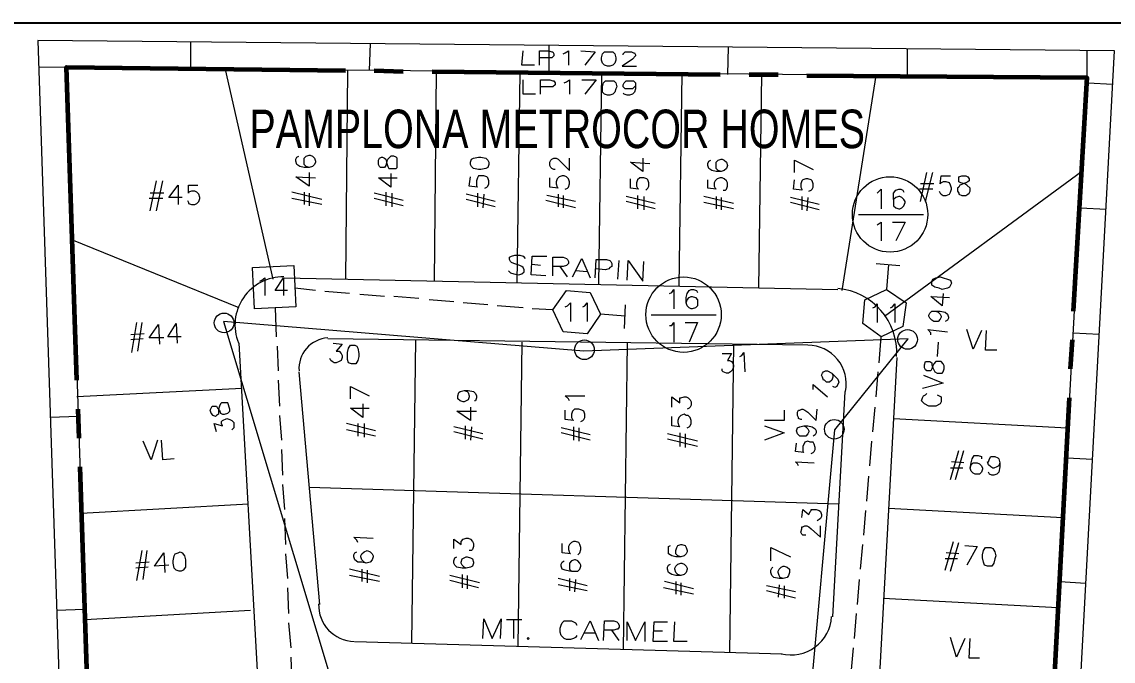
# Model space of a CAD drawing. Header units: millimetres. Extents: x 3.6 to 37.8, y 0.6 to 28.7.
# Drawn here: x 21.888 to 26.296, y 26.085 to 28.666 of the extents above; entities that cross this region are included whole.
import ezdxf

# ---------------------------------------------------------------- set-up
doc = ezdxf.new("R2010")
doc.units = ezdxf.units.MM
for name, color, linetype in [('PDF_0', 7, 'Continuous'), ('PDF_S102$BOUNDARY-NODE', 3, 'Continuous'), ('PDF_S102$NAME-ROAD', 7, 'Continuous'), ('PDF_S102$Passives-TapOffs', 7, 'Continuous'), ('PDF_S102$POLE', 7, 'Continuous'), ('PDF_S102$STRAND', 7, 'Continuous'), ('PDF_S102$Symbols-SelfTerminating', 7, 'Continuous'), ('PDF_Text', 4, 'Continuous')]:
    doc.layers.add(name, color=color, linetype=linetype)
for name, color, linetype, true_color in [('PDF_S102$Cable-565', 23, 'Continuous', 0xdd8a6d), ('PDF_S102$LOTS', 254, 'Continuous', 0xdcdcdc), ('PDF_S102$NAME-boundarynode', 104, 'Continuous', 0x009425), ('PDF_S102$ROAD', 8, 'Continuous', 0x7f7f7f), ('PDF_S102$SDU', 157, 'Continuous', 0x396472), ('PDF_S102$Symbols-EndOfLine', 15, 'Continuous', 0x944a4a)]:
    doc.layers.add(name, color=color, linetype=linetype, true_color=true_color)
doc.styles.add('PDF Swis721 LtCn BT', font='swisscl.ttf')

msp = doc.modelspace()

# ---------------------------------------------------------------- linework, layer by layer
at = {"layer": 'PDF_0', "lineweight": 0, "const_width": 0.00834}
msp.add_lwpolyline([(37.81912, 0.56017), (37.81912, 28.6618), (3.62095, 28.6618), (3.62095, 0.56017)], close=True, dxfattribs=at)
at = {"layer": 'PDF_0', "lineweight": 9}
msp.add_lwpolyline([(28.37407, 23.21161), (26.01802, 23.29084), (26.30158, 28.54921), (21.95227, 28.59091), (22.05235, 25.58434), (22.89052, 23.52436), (13.59559, 22.93222), (13.61644, 22.59862), (13.79158, 21.34762), (13.24531, 21.33094), (13.39543, 19.22509), (13.89166, 19.22926), (13.92919, 18.76222), (13.53721, 18.31186), (13.63729, 17.52373), (14.4838, 17.52373), (14.67562, 15.36367), (14.75068, 14.22526)], dxfattribs=at)
at = {"layer": 'PDF_S102$BOUNDARY-NODE', "lineweight": 60}
for points in [[(22.11073, 27.21898), (22.06903, 28.48249), (23.19493, 28.46998)], [(23.31169, 28.46998), (23.42845, 28.46581)], [(23.54521, 28.46581), (24.70864, 28.4533)], [(24.8254, 28.4533), (24.94216, 28.4533)], [(25.05892, 28.44913), (26.18899, 28.44079), (26.13478, 27.49837)], [(26.13061, 27.38161), (26.12227, 27.26485)], [(26.1181, 27.14809), (26.05555, 25.98466)], [(22.11907, 26.98546), (22.1149, 27.10222)], [(22.54441, 24.67528), (22.16494, 25.60519), (22.12324, 26.8687)]]:
    msp.add_lwpolyline(points, dxfattribs=at)
at = {"layer": 'PDF_S102$Cable-565', "lineweight": 13}
for points in [[(23.074, 27.58177), (22.9906, 27.59011)], [(23.21161, 27.56926), (23.11153, 27.5776)], [(23.35339, 27.55675), (23.25331, 27.56509)], [(23.491, 27.54841), (23.39092, 27.55675)], [(22.91137, 27.51088), (22.91554, 27.39412)], [(23.63278, 27.5359), (23.5327, 27.54424)], [(23.77039, 27.52339), (23.67031, 27.53173)], [(23.91217, 27.51088), (23.80792, 27.51922)], [(24.0331, 27.50254), (23.9497, 27.50671)], [(25.35082, 27.28987), (25.35916, 27.39412)], [(22.91971, 27.35659), (22.92388, 27.25651)], [(25.33831, 27.15226), (25.34665, 27.25234)], [(22.92388, 27.21898), (22.92805, 27.11473)], [(25.3258, 27.01048), (25.33414, 27.11056)], [(22.92805, 27.0772), (22.93639, 26.97712)], [(22.93639, 26.93959), (22.94056, 26.83534)], [(25.31329, 26.87287), (25.32163, 26.97295)], [(25.30078, 26.73109), (25.30912, 26.83117)], [(22.94056, 26.79781), (22.9489, 26.69773)], [(25.28827, 26.59348), (25.29661, 26.69356)], [(22.9489, 26.6602), (22.95307, 26.55595)], [(25.27576, 26.45587), (25.2841, 26.55595)], [(22.95307, 26.51842), (22.96141, 26.41834)], [(25.26325, 26.31409), (25.27159, 26.41417)], [(22.96141, 26.38081), (22.96558, 26.27656)], [(25.25074, 26.17648), (25.25908, 26.27656)], [(22.96558, 26.23903), (22.97392, 26.13895)], [(22.97392, 26.10142), (22.97809, 25.98466)], [(25.23823, 26.0347), (25.24657, 26.13895)]]:
    msp.add_lwpolyline(points, dxfattribs=at)
at = {"layer": 'PDF_S102$LOTS', "lineweight": 0}
for points in [[(22.56943, 28.58498), (22.56943, 28.47415)], [(23.2947, 28.57803), (23.29084, 28.46998)], [(24.01642, 28.57111), (24.01642, 28.46164)], [(24.74129, 28.56416), (24.73783, 28.4533)], [(26.18899, 28.55029), (26.18899, 28.44079), (21.95574, 28.48257)], [(25.46341, 28.55724), (25.46341, 28.44913)], [(22.06903, 28.48249), (22.16494, 25.60519), (23.02396, 23.491), (23.62444, 22.1983)], [(22.90303, 27.62764), (22.71121, 28.47415)], [(23.20327, 28.46998), (23.19493, 27.62764)], [(23.56189, 28.46581), (23.55355, 27.6193)], [(23.89966, 28.46164), (23.88715, 27.61096)], [(24.22909, 28.45747), (24.21658, 27.60679)], [(24.55435, 28.45747), (24.54184, 27.59845)], [(24.87544, 28.4533), (24.86293, 27.59011)], [(25.2007, 27.58177), (25.33831, 28.44913)], [(26.18899, 28.44079), (25.87207, 22.59445)], [(26.19316, 28.41994), (26.2943, 28.41416)], [(25.37167, 27.47752), (26.16814, 28.06132)], [(26.16397, 27.91537), (26.26711, 27.91007)], [(22.76542, 27.51088), (22.08988, 27.7861)], [(23.47849, 27.38161), (23.46181, 26.1598)], [(23.908, 27.37327), (23.89132, 26.14312)], [(26.13478, 27.4108), (26.2399, 27.40542)], [(24.33334, 27.3691), (24.31666, 26.13061)], [(24.76285, 27.36493), (24.74617, 26.1181)], [(22.77793, 27.18562), (22.11073, 27.15226)], [(22.1149, 27.07303), (22.00286, 27.06908)], [(25.4092, 27.06469), (26.10976, 27.02716)], [(26.10976, 26.90623), (26.2127, 26.90094)], [(25.18819, 26.71858), (23.04898, 26.7853)], [(22.80295, 26.71858), (22.12741, 26.68105)], [(25.38835, 26.7019), (26.09308, 26.66437)], [(26.08057, 26.40583), (26.18567, 26.39982)], [(25.3675, 26.33911), (26.07223, 26.30158)], [(22.13992, 26.29324), (22.02883, 26.28981)], [(22.81129, 26.28907), (22.14409, 26.25154)]]:
    msp.add_lwpolyline(points, dxfattribs=at)
at = {"layer": 'PDF_S102$NAME-boundarynode', "lineweight": 18}
for points in [[(23.95804, 28.49083), (23.908, 28.49083), (23.91217, 28.54921)], [(23.97889, 28.49083), (23.97889, 28.54921), (24.01642, 28.54921), (24.02893, 28.54504), (24.0331, 28.54504), (24.03727, 28.5367), (24.03727, 28.52836), (24.02893, 28.52002), (23.97889, 28.52002)], [(24.0748, 28.5367), (24.08314, 28.54087), (24.09565, 28.54921), (24.09565, 28.49083)], [(24.14569, 28.54921), (24.20407, 28.54504), (24.16237, 28.49083)], [(24.31666, 28.53253), (24.31666, 28.5367), (24.325, 28.54504), (24.35002, 28.54504), (24.35836, 28.54087), (24.36253, 28.54087), (24.3667, 28.53253), (24.3667, 28.52836), (24.35419, 28.51585), (24.31249, 28.48666), (24.37087, 28.48666)], [(23.96221, 28.37407), (23.91217, 28.37407), (23.91217, 28.43245)], [(23.98306, 28.37407), (23.98306, 28.43245), (24.02059, 28.43245), (24.0331, 28.42828), (24.03727, 28.42828), (24.04144, 28.41994), (24.04144, 28.4116), (24.0331, 28.40326), (23.98306, 28.40326)], [(24.07897, 28.41994), (24.08731, 28.42411), (24.09982, 28.43245), (24.09982, 28.37407)], [(24.14986, 28.43245), (24.20824, 28.43245), (24.16237, 28.37407)], [(24.3667, 28.40743), (24.35419, 28.39492), (24.325, 28.39492), (24.31666, 28.40326), (24.31666, 28.4116), (24.32083, 28.41994), (24.32917, 28.42828), (24.35836, 28.42828), (24.3667, 28.41994), (24.3667, 28.40743), (24.3667, 28.39492), (24.36253, 28.38241), (24.35419, 28.37407), (24.34168, 28.3699), (24.33334, 28.3699), (24.32083, 28.37407), (24.31666, 28.37824)]]:
    msp.add_lwpolyline(points, dxfattribs=at)
for points in [[(24.2416, 28.54504), (24.27496, 28.54504), (24.2833, 28.5367), (24.28747, 28.52002), (24.28747, 28.51168), (24.2833, 28.49917), (24.27496, 28.49083), (24.26245, 28.48666), (24.25411, 28.48666), (24.2416, 28.49083), (24.23326, 28.49917), (24.22909, 28.51168), (24.22909, 28.52002), (24.23326, 28.5367)], [(24.24577, 28.42828), (24.27913, 28.42828), (24.28747, 28.41994), (24.29164, 28.40326), (24.28747, 28.39492), (24.2833, 28.38241), (24.27496, 28.37407), (24.26245, 28.3699), (24.25411, 28.3699), (24.2416, 28.37407), (24.23326, 28.38241), (24.23326, 28.40326), (24.23743, 28.41994)]]:
    msp.add_lwpolyline(points, close=True, dxfattribs=at)
at = {"layer": 'PDF_S102$NAME-ROAD', "lineweight": 9}
for points in [[(23.85379, 27.661), (23.86213, 27.65266), (23.87464, 27.64849), (23.89549, 27.64432), (23.908, 27.64849), (23.91634, 27.65683), (23.91634, 27.66517), (23.91217, 27.67351), (23.908, 27.67768), (23.89966, 27.68185), (23.87464, 27.69019), (23.8663, 27.69436), (23.86213, 27.69853), (23.85796, 27.70687), (23.85796, 27.71521), (23.8663, 27.71938), (23.87881, 27.72355), (23.89966, 27.72355), (23.91217, 27.71938), (23.92051, 27.71104)], [(24.00391, 27.64015), (23.94553, 27.64432), (23.9497, 27.71938), (24.00808, 27.71938)], [(23.98306, 27.68185), (23.9497, 27.68602)], [(24.0331, 27.64015), (24.0331, 27.71521), (24.0748, 27.71521), (24.08731, 27.71104), (24.09148, 27.70687), (24.09565, 27.69853), (24.09565, 27.69019), (24.08731, 27.68185), (24.0748, 27.67768), (24.0331, 27.67768)], [(24.11233, 27.63598), (24.14986, 27.71104), (24.18322, 27.63181)], [(24.20407, 27.63181), (24.20824, 27.70687), (24.24994, 27.70687), (24.26245, 27.7027), (24.26662, 27.69853), (24.27079, 27.69019), (24.27079, 27.67768), (24.26245, 27.67351), (24.25828, 27.66934), (24.24577, 27.66517), (24.20407, 27.66934)], [(24.29581, 27.62764), (24.29998, 27.7027)], [(24.33334, 27.62347), (24.33751, 27.7027), (24.39589, 27.6193), (24.40006, 27.69853)], [(24.09148, 27.63598), (24.06229, 27.67768)], [(24.17071, 27.65683), (24.12484, 27.661)], [(23.74954, 26.17648), (23.75371, 26.25571), (23.78707, 26.17648), (23.8246, 26.25571), (23.82043, 26.17648)], [(23.908, 26.25154), (23.84545, 26.25154)], [(23.87464, 26.17648), (23.87464, 26.25154)], [(24.12901, 26.18899), (24.12484, 26.18065), (24.1165, 26.17648), (24.10399, 26.17231), (24.08731, 26.17231), (24.07897, 26.17648), (24.06646, 26.18899), (24.06229, 26.2015), (24.06229, 26.21818), (24.06646, 26.23069), (24.07063, 26.23903), (24.07897, 26.24737), (24.10816, 26.24737), (24.12484, 26.23903), (24.12901, 26.23069)], [(24.14569, 26.17231), (24.18322, 26.24737), (24.21658, 26.16814)], [(24.23743, 26.16814), (24.2416, 26.24737), (24.27913, 26.24737), (24.29164, 26.2432), (24.29581, 26.23903), (24.29998, 26.23069), (24.29998, 26.22235), (24.29581, 26.21401), (24.29164, 26.21401), (24.27913, 26.20984), (24.23743, 26.20984)], [(24.33334, 26.16814), (24.33334, 26.2432), (24.3667, 26.16814), (24.40423, 26.2432), (24.40423, 26.16397)], [(24.49597, 26.16397), (24.43759, 26.16397), (24.44176, 26.2432), (24.49597, 26.2432)], [(24.5752, 26.16397), (24.52099, 26.16397), (24.52516, 26.2432)], [(24.20407, 26.19733), (24.1582, 26.19733)], [(24.29998, 26.16814), (24.27079, 26.20984)], [(24.47512, 26.20567), (24.43759, 26.20567)]]:
    msp.add_lwpolyline(points, dxfattribs=at)
msp.add_lwpolyline([(23.93302, 26.18065), (23.93719, 26.17648), (23.93302, 26.17231), (23.92885, 26.17648)], close=True, dxfattribs=at)
at = {"layer": 'PDF_S102$Passives-TapOffs', "lineweight": 9}
for points in [[(22.98643, 27.68185), (22.99477, 27.51505), (22.82797, 27.50671), (22.81963, 27.67351)], [(24.18322, 27.57343), (24.22492, 27.48586), (24.17071, 27.40663), (24.0748, 27.41497), (24.0331, 27.50254), (24.08731, 27.58177)], [(25.29244, 27.54424), (25.38001, 27.58594), (25.45924, 27.53173), (25.44673, 27.43582), (25.35916, 27.39412), (25.2841, 27.44833)]]:
    msp.add_lwpolyline(points, close=True, dxfattribs=at)
for points in [[(22.84882, 27.6193), (22.85716, 27.62347), (22.86967, 27.63181), (22.86967, 27.56092)], [(22.96141, 27.58177), (22.91137, 27.58177), (22.94473, 27.63181), (22.94473, 27.56092)], [(24.08314, 27.51505), (24.09148, 27.51922), (24.10399, 27.53173), (24.10399, 27.45667)], [(24.15403, 27.51505), (24.16237, 27.51922), (24.17071, 27.53173), (24.17071, 27.45667)], [(25.3258, 27.51088), (25.33414, 27.51505), (25.34248, 27.52756), (25.34248, 27.4525)], [(25.39669, 27.51088), (25.40503, 27.51505), (25.41337, 27.52756), (25.41337, 27.4525)]]:
    msp.add_lwpolyline(points, dxfattribs=at)
at = {"layer": 'PDF_S102$POLE', "lineweight": 0}
for points in [[(25.56349, 27.60262), (25.56349, 27.6193), (25.56766, 27.62764), (25.58017, 27.63181), (25.59685, 27.63598), (25.60936, 27.63181), (25.62604, 27.62764), (25.63855, 27.62347), (25.64272, 27.61096), (25.63438, 27.59428), (25.62604, 27.59011), (25.60519, 27.58594), (25.59268, 27.59011), (25.576, 27.59428)], [(25.58851, 27.4942), (25.59685, 27.48586), (25.60102, 27.47752), (25.60102, 27.47335), (25.59685, 27.46501), (25.58851, 27.45667), (25.57183, 27.45667), (25.56349, 27.46084), (25.55515, 27.46918), (25.55098, 27.47752), (25.55098, 27.48169), (25.55515, 27.49003), (25.56349, 27.49837), (25.58017, 27.49837)], [(25.5343, 27.26902), (25.5343, 27.28153), (25.53847, 27.29404), (25.55515, 27.29404), (25.56349, 27.28987), (25.56349, 27.28153), (25.56766, 27.26902), (25.576, 27.25234), (25.58434, 27.24817), (25.60519, 27.24817), (25.60936, 27.25234), (25.61353, 27.26485), (25.61353, 27.27736), (25.60936, 27.2857), (25.60102, 27.29404), (25.58017, 27.29404), (25.57183, 27.2857), (25.56766, 27.27736), (25.56349, 27.26485), (25.55932, 27.25651), (25.54264, 27.25651), (25.53847, 27.26068)], [(25.05475, 27.03133), (25.06309, 27.02299), (25.06726, 27.01465), (25.06726, 27.01048), (25.06309, 27.00214), (25.05475, 26.9938), (25.02973, 26.9938), (25.02139, 27.00214), (25.01722, 27.01465), (25.02139, 27.02716), (25.02973, 27.03133), (25.04641, 27.0355)]]:
    msp.add_lwpolyline(points, close=True, dxfattribs=at)
for points in [[(25.60936, 27.56926), (25.60519, 27.51922), (25.55932, 27.55675), (25.63438, 27.55258)], [(25.58017, 27.49837), (25.59685, 27.49837), (25.6177, 27.4942), (25.62604, 27.48586), (25.63021, 27.47335), (25.63021, 27.46918), (25.62604, 27.46084), (25.6177, 27.45667)], [(25.55932, 27.40246), (25.55932, 27.4108), (25.54681, 27.42331), (25.62604, 27.41497)], [(25.58851, 27.37327), (25.58434, 27.31489)], [(25.53013, 27.23983), (25.60936, 27.20647), (25.52596, 27.18562)], [(25.58434, 27.1606), (25.60102, 27.15226), (25.60102, 27.13141), (25.59685, 27.12307), (25.58017, 27.11473), (25.55098, 27.11473), (25.5343, 27.12307), (25.52179, 27.13558), (25.52596, 27.14809), (25.53013, 27.15643), (25.53847, 27.1606), (25.54264, 27.16477)], [(25.03807, 27.06052), (25.0339, 27.06052), (25.02556, 27.06469), (25.02556, 27.06886), (25.02139, 27.0772), (25.02139, 27.08971), (25.02556, 27.09805), (25.02973, 27.09805), (25.03807, 27.10222), (25.04224, 27.10222), (25.05058, 27.09805), (25.06309, 27.08971), (25.09645, 27.05635), (25.10062, 27.10222)], [(25.04641, 27.0355), (25.06309, 27.0355), (25.07977, 27.03133), (25.09228, 27.02299), (25.09645, 27.01465), (25.09645, 27.00631), (25.09228, 26.99797), (25.08394, 26.9938)], [(25.0756, 26.92291), (25.08394, 26.92708), (25.08811, 26.93125), (25.09228, 26.93959), (25.09228, 26.94793), (25.08811, 26.96044), (25.08394, 26.96878), (25.07143, 26.96878), (25.06309, 26.97295), (25.05058, 26.96878), (25.04224, 26.9521), (25.04224, 26.93125), (25.04641, 26.92708), (25.01305, 26.93125), (25.01722, 26.96461)], [(25.02556, 26.87287), (25.02139, 26.88121), (25.01305, 26.88955), (25.08811, 26.88538)]]:
    msp.add_lwpolyline(points, dxfattribs=at)
for centre, radius in [((22.70495, 27.45041), 0.03962), ((25.46549, 27.3837), 0.03961), ((24.16028, 27.34199), 0.03962), ((25.16942, 27.02091), 0.03961)]:
    msp.add_circle(centre, radius, dxfattribs=at)
at = {"layer": 'PDF_S102$ROAD', "lineweight": 0}
for points in [[(22.9489, 27.63181), (25.18402, 27.58594)], [(24.12484, 22.65283), (23.62444, 23.73703), (22.91971, 25.46341), (22.87384, 25.73446), (22.84048, 26.04721), (22.76542, 27.3691)], [(25.42171, 27.31072), (25.24657, 24.11233)], [(23.00728, 27.25234), (23.09068, 26.31409)], [(25.16317, 26.26405), (25.21321, 27.17311)], [(23.23246, 26.16397), (24.95884, 26.11393)]]:
    msp.add_lwpolyline(points, dxfattribs=at)
msp.add_lwpolyline([(25.21442, 27.17411, 0.4683112), (25.06309, 27.36076), (23.12404, 27.38578)], format="xyb", dxfattribs=at)
for centre, radius, start, end in [((22.94264, 27.44208), 0.1939, 88.77422, 201.97259), ((25.16109, 27.32948), 0.26063, 356.90194, 85.00132), ((23.1303, 27.26693), 0.12302, 93.23627, 184.86277), ((23.23455, 26.31201), 0.14804, 178.36331, 268.24196), ((24.99428, 26.27448), 0.16472, 256.20697, 356.66014)]:
    msp.add_arc(centre, radius, start, end, dxfattribs=at)
at = {"layer": 'PDF_S102$SDU', "lineweight": 0}
for points in [[(23.04898, 28.078), (23.02813, 28.078), (23.01145, 28.08217), (22.99894, 28.09051), (22.99477, 28.10302), (22.99477, 28.11136), (22.99894, 28.1197), (23.00728, 28.12387)], [(24.04144, 28.06966), (24.03727, 28.06966), (24.02893, 28.07383), (24.02476, 28.078), (24.02059, 28.08634), (24.02059, 28.09885), (24.02476, 28.10719), (24.02893, 28.11136), (24.03727, 28.11553), (24.04561, 28.11553), (24.05395, 28.11136), (24.09982, 28.06549), (24.09982, 28.11553)], [(24.39589, 28.11553), (24.39589, 28.06132), (24.34585, 28.09885), (24.42508, 28.09468)], [(24.71281, 28.06132), (24.69196, 28.06132), (24.67528, 28.06549), (24.66277, 28.07383), (24.6586, 28.08634), (24.6586, 28.09468), (24.66277, 28.10302), (24.67111, 28.10719)], [(25.00888, 28.05715), (25.00888, 28.10719), (25.08394, 28.06966)], [(23.04898, 28.05715), (23.04898, 28.00294), (22.99477, 28.04047), (23.074, 28.0363)], [(23.37841, 28.05298), (23.37841, 27.99877), (23.32837, 28.0363), (23.40343, 28.0363)], [(23.75788, 27.9946), (23.76622, 27.99877), (23.77039, 28.00294), (23.77456, 28.01128), (23.77456, 28.02379), (23.77039, 28.0363), (23.76622, 28.04047), (23.75371, 28.04464), (23.73286, 28.04464), (23.72869, 28.0363), (23.72452, 28.02379), (23.72452, 28.00294), (23.72869, 27.99877), (23.69533, 28.00294), (23.6995, 28.04047)], [(24.08314, 27.99043), (24.09148, 27.9946), (24.09565, 27.99877), (24.09982, 28.01128), (24.09982, 28.01962), (24.09565, 28.03213), (24.08731, 28.04047), (24.07897, 28.04464), (24.07063, 28.04464), (24.05812, 28.04047), (24.04978, 28.03213), (24.04561, 28.01962), (24.04561, 28.01128), (24.04978, 27.99877), (24.05395, 27.9946), (24.02059, 27.99877), (24.02059, 28.0363)], [(24.4084, 27.98626), (24.41674, 27.9946), (24.42091, 28.00294), (24.42091, 28.01545), (24.41674, 28.02796), (24.41257, 28.03213), (24.40006, 28.0363), (24.38338, 28.0363), (24.37504, 28.02796), (24.37087, 28.01545), (24.37087, 28.00294), (24.37504, 27.9946), (24.37921, 27.99043), (24.34585, 27.9946), (24.34585, 28.03213)], [(24.72115, 27.98626), (24.72949, 27.98626), (24.73366, 27.99043), (24.73783, 28.00294), (24.73783, 28.01545), (24.73366, 28.02379), (24.72532, 28.03213), (24.71698, 28.0363), (24.70864, 28.0363), (24.69613, 28.03213), (24.68779, 28.02379), (24.68362, 28.01545), (24.68362, 28.00294), (24.68779, 27.9946), (24.69196, 27.99043), (24.6586, 27.9946), (24.6586, 28.02796)], [(25.51762, 27.94039), (25.54264, 28.05715)], [(25.53847, 27.94039), (25.56766, 28.05715)], [(25.59268, 27.98209), (25.59685, 27.97375), (25.60102, 27.96958), (25.60936, 27.96541), (25.62187, 27.96541), (25.63438, 27.96958), (25.63855, 27.97792), (25.64272, 27.99043), (25.64272, 27.9946), (25.63855, 28.00711), (25.63438, 28.01545), (25.62187, 28.01962), (25.60936, 28.01962), (25.60102, 28.01545), (25.59685, 28.01128), (25.60102, 28.04464), (25.63855, 28.04464)], [(22.4068, 27.90286), (22.43182, 28.02379)], [(22.43182, 27.90286), (22.45684, 28.02379)], [(22.53607, 27.95707), (22.48186, 27.95707), (22.51939, 28.00711), (22.51939, 27.92788)], [(22.55692, 27.94456), (22.56109, 27.93622), (22.56109, 27.93205), (22.5736, 27.92788), (22.58611, 27.92788), (22.59445, 27.93205), (22.60279, 27.94039), (22.60696, 27.9529), (22.60696, 27.95707), (22.60279, 27.96958), (22.59445, 27.97792), (22.58611, 27.98209), (22.5736, 27.98209), (22.56109, 27.97792), (22.56109, 27.97375), (22.56109, 28.00711), (22.59862, 28.00711)], [(25.06726, 27.98209), (25.0756, 27.98626), (25.07977, 27.99043), (25.08394, 27.99877), (25.08394, 28.01128), (25.07977, 28.02379), (25.0756, 28.02796), (25.06309, 28.03213), (25.05475, 28.03213), (25.04224, 28.02796), (25.03807, 28.02379), (25.0339, 28.01128), (25.0339, 27.99877), (25.03807, 27.99043), (25.03807, 27.98626), (25.00471, 27.99043), (25.00888, 28.02796)], [(25.56766, 27.99043), (25.51345, 27.99043)], [(25.57183, 28.01128), (25.51762, 28.01128)], [(22.45684, 27.9529), (22.40263, 27.9529)], [(22.46101, 27.97375), (22.4068, 27.97375)], [(23.09902, 27.94873), (22.97809, 27.97792)], [(23.09902, 27.92788), (22.97809, 27.9529)], [(23.02813, 27.97792), (23.02813, 27.92788)], [(23.04898, 27.97375), (23.04898, 27.92371)], [(23.42845, 27.94456), (23.31169, 27.97375)], [(23.42845, 27.92371), (23.31169, 27.9529)], [(23.35756, 27.97792), (23.35756, 27.92371)], [(23.38258, 27.97375), (23.38258, 27.91954)], [(23.79958, 27.94039), (23.68282, 27.96958)], [(23.79958, 27.91954), (23.68282, 27.94873)], [(23.72869, 27.97375), (23.72869, 27.91954)], [(23.75371, 27.96958), (23.74954, 27.91537)], [(24.12484, 27.94039), (24.00808, 27.96541)], [(24.05395, 27.96958), (24.05395, 27.91954)], [(24.0748, 27.96541), (24.0748, 27.91537)], [(24.44593, 27.93205), (24.32917, 27.96124)], [(24.37504, 27.96541), (24.37504, 27.9112)], [(24.40006, 27.96124), (24.40006, 27.90703)], [(24.76285, 27.93205), (24.64192, 27.96124)], [(24.69196, 27.96124), (24.69196, 27.9112)], [(24.71281, 27.95707), (24.71281, 27.90703)], [(25.10896, 27.92788), (24.9922, 27.95707)], [(25.03807, 27.96124), (25.03807, 27.90703)], [(25.06309, 27.95707), (25.05892, 27.90286)], [(24.12484, 27.91537), (24.00391, 27.94456)], [(24.44593, 27.9112), (24.32917, 27.94039)], [(24.76285, 27.9112), (24.64192, 27.93622)], [(25.10896, 27.90703), (24.9922, 27.93622)], [(22.33174, 27.33157), (22.35259, 27.4525)], [(22.35676, 27.33574), (22.37344, 27.4525)], [(22.46101, 27.38995), (22.40263, 27.38995), (22.44016, 27.44416), (22.44433, 27.36493)], [(22.5319, 27.39412), (22.47769, 27.39412), (22.51105, 27.44833), (22.51522, 27.3691)], [(25.76365, 27.41914), (25.73029, 27.34408), (25.70527, 27.42331)], [(25.8262, 27.33991), (25.78033, 27.33991), (25.7845, 27.41914)], [(22.38178, 27.40663), (22.32757, 27.40246)], [(22.37761, 27.38578), (22.32757, 27.38161)], [(23.21578, 27.14392), (23.21578, 27.19396), (23.29084, 27.15643)], [(23.67448, 27.17728), (23.69116, 27.17728), (23.71201, 27.17311), (23.72035, 27.16477), (23.72452, 27.15643), (23.72452, 27.14809), (23.72035, 27.13558), (23.71618, 27.13558)], [(24.09982, 27.13558), (24.09565, 27.14392), (24.08314, 27.15643), (24.16237, 27.15643)], [(23.26582, 27.12307), (23.26582, 27.06886), (23.21578, 27.10639), (23.29084, 27.10639)], [(23.6995, 27.11056), (23.6995, 27.05635), (23.64529, 27.09388), (23.72452, 27.09388)], [(24.51265, 27.11056), (24.51265, 27.15226), (24.54601, 27.12724), (24.54601, 27.14809), (24.55018, 27.14809), (24.56269, 27.15226), (24.57103, 27.15226), (24.57937, 27.14809), (24.58771, 27.13975), (24.59188, 27.13141), (24.59188, 27.1189), (24.58771, 27.11056), (24.58354, 27.10639), (24.5752, 27.10222)], [(24.14569, 27.05218), (24.15403, 27.05635), (24.1582, 27.06052), (24.16237, 27.06886), (24.16237, 27.08137), (24.1582, 27.09388), (24.14986, 27.09805), (24.13735, 27.10222), (24.12067, 27.10222), (24.11233, 27.09388), (24.10816, 27.08137), (24.10816, 27.06886), (24.11233, 27.06052), (24.1165, 27.05635), (24.08314, 27.06052), (24.08314, 27.09805)], [(24.5752, 27.02716), (24.58354, 27.03133), (24.58771, 27.0355), (24.59188, 27.04384), (24.59188, 27.05635), (24.58771, 27.06886), (24.57937, 27.0772), (24.57103, 27.0772), (24.56269, 27.08137), (24.55018, 27.0772), (24.54184, 27.06886), (24.53767, 27.05635), (24.53767, 27.04801), (24.54184, 27.0355), (24.54601, 27.03133), (24.51265, 27.0355), (24.51265, 27.07303)], [(24.96718, 27.09805), (24.96718, 27.05635), (24.88795, 27.05635)], [(23.31586, 27.01465), (23.1991, 27.04384)], [(23.24497, 27.04384), (23.24497, 26.9938)], [(23.26999, 27.04384), (23.26999, 26.98963)], [(23.74954, 27.00214), (23.63278, 27.03133)], [(23.67865, 27.0355), (23.67865, 26.98129)], [(23.70367, 27.03133), (23.6995, 26.97712)], [(24.18322, 26.99797), (24.06646, 27.02716)], [(24.1165, 27.03133), (24.1165, 26.97712)], [(24.13735, 27.02716), (24.13735, 26.97295)], [(24.88795, 27.0355), (24.96718, 27.00631), (24.88795, 26.97712)], [(22.43599, 26.97712), (22.41097, 26.89789), (22.37761, 26.97295)], [(22.50271, 26.90206), (22.45684, 26.89789), (22.45267, 26.97712)], [(23.31586, 26.9938), (23.1991, 27.01882)], [(23.74954, 26.98129), (23.63278, 27.01048)], [(24.18322, 26.97712), (24.06646, 27.00631)], [(24.6169, 26.97295), (24.49597, 27.00214)], [(24.6169, 26.9521), (24.49597, 26.98129)], [(24.54601, 27.00631), (24.54601, 26.9521)], [(24.56686, 27.00214), (24.56686, 26.94793)], [(25.63855, 26.81866), (25.67191, 26.93542)], [(25.6594, 26.81866), (25.69276, 26.93542)], [(25.69276, 26.88538), (25.64272, 26.88955)], [(25.71778, 26.86453), (25.72195, 26.88538), (25.72612, 26.90206), (25.73446, 26.91457), (25.75114, 26.91457), (25.76365, 26.9104), (25.76365, 26.90206)], [(25.68859, 26.86453), (25.63855, 26.86453)], [(25.83871, 26.88538), (25.83871, 26.8687), (25.83454, 26.84785), (25.8262, 26.83951), (25.81369, 26.83534), (25.80535, 26.83534), (25.79701, 26.83951), (25.79284, 26.84785)], [(23.24497, 26.56429), (23.2408, 26.57263), (23.22829, 26.58514), (23.30752, 26.58097)], [(23.63278, 26.53927), (23.63278, 26.5768), (23.66197, 26.55595), (23.66197, 26.56846), (23.67031, 26.5768), (23.68282, 26.58097), (23.69116, 26.58097), (23.6995, 26.5768), (23.70784, 26.56846), (23.71201, 26.56012), (23.71201, 26.54761), (23.70784, 26.5351), (23.70367, 26.53093), (23.69533, 26.53093)], [(24.13318, 26.51425), (24.14152, 26.52259), (24.14569, 26.5351), (24.14569, 26.54344), (24.14152, 26.55595), (24.13735, 26.56429), (24.12484, 26.56846), (24.1165, 26.56846), (24.10816, 26.56429), (24.09982, 26.55595), (24.09565, 26.54761), (24.09565, 26.5351), (24.09982, 26.52259), (24.10399, 26.51842), (24.07063, 26.52259), (24.07063, 26.56012)], [(24.55018, 26.50591), (24.52933, 26.50591), (24.51265, 26.51008), (24.50014, 26.51842), (24.50014, 26.54761), (24.50848, 26.55178)], [(24.91297, 26.48923), (24.91297, 26.54344), (24.9922, 26.50591)], [(25.6177, 26.4517), (25.65106, 26.56846)], [(25.63855, 26.44753), (25.67191, 26.56429)], [(25.69693, 26.55178), (25.74697, 26.54761), (25.70527, 26.47255)], [(22.35259, 26.41), (22.37344, 26.53093)], [(22.37761, 26.41417), (22.39429, 26.53093)], [(22.48186, 26.47255), (22.42348, 26.46838), (22.46101, 26.52259), (22.46518, 26.44336)], [(23.27833, 26.48089), (23.26165, 26.48506), (23.24497, 26.48506), (23.23246, 26.4934), (23.22829, 26.50591), (23.22829, 26.51425), (23.23246, 26.52259), (23.2408, 26.52676)], [(23.68282, 26.46004), (23.66614, 26.46004), (23.64529, 26.46421), (23.63695, 26.47255), (23.63278, 26.48089), (23.63278, 26.48923), (23.63695, 26.50174), (23.64529, 26.50591)], [(24.10816, 26.44753), (24.13318, 26.44753), (24.14152, 26.45587), (24.14569, 26.46838), (24.14569, 26.47255), (24.14152, 26.48089), (24.13318, 26.48923), (24.12484, 26.4934), (24.12067, 26.4934), (24.10816, 26.48923), (24.09982, 26.48089), (24.09982, 26.45587), (24.10816, 26.44753), (24.09982, 26.44753), (24.08314, 26.4517), (24.07063, 26.45587), (24.06646, 26.46838), (24.06646, 26.47672), (24.07063, 26.48506), (24.07897, 26.48923)], [(25.66774, 26.49757), (25.6177, 26.49757)], [(25.67191, 26.51842), (25.62187, 26.52259)], [(22.40263, 26.48506), (22.34842, 26.48089)], [(22.39846, 26.46421), (22.34842, 26.46004)], [(23.33254, 26.42668), (23.21161, 26.45587)], [(23.26165, 26.45587), (23.26165, 26.40583)], [(23.2825, 26.4517), (23.2825, 26.40166)], [(24.55018, 26.43085), (24.52933, 26.43085), (24.51265, 26.43502), (24.50014, 26.44336), (24.49597, 26.45587), (24.49597, 26.46421), (24.50014, 26.47255), (24.50848, 26.47672)], [(24.96301, 26.41834), (24.94633, 26.41834), (24.92548, 26.42251), (24.91714, 26.43085), (24.91297, 26.44336), (24.91297, 26.4517), (24.91714, 26.46004), (24.92131, 26.46421)], [(23.33254, 26.40583), (23.21161, 26.43085)], [(23.73703, 26.40166), (23.6161, 26.43085)], [(23.73286, 26.38081), (23.6161, 26.41)], [(23.66614, 26.43502), (23.66614, 26.38081)], [(23.68699, 26.43085), (23.68699, 26.37664)], [(24.17071, 26.38915), (24.05395, 26.41834)], [(24.09982, 26.41834), (24.09982, 26.3683)], [(24.12484, 26.41417), (24.12067, 26.36413)], [(24.60022, 26.37664), (24.48346, 26.40583)], [(24.52933, 26.40583), (24.52933, 26.35579)], [(24.17071, 26.3683), (24.05395, 26.39332)], [(24.60022, 26.35579), (24.47929, 26.38081)], [(24.55018, 26.40166), (24.55018, 26.35162)], [(25.01305, 26.36413), (24.89629, 26.38915)], [(25.01305, 26.33911), (24.89629, 26.3683)], [(24.94633, 26.39332), (24.94216, 26.34328)], [(24.96718, 26.38915), (24.96718, 26.33911)], [(25.69693, 26.17648), (25.66357, 26.10142), (25.63855, 26.18065)], [(25.75531, 26.09725), (25.71361, 26.09725), (25.71778, 26.17648)]]:
    msp.add_lwpolyline(points, dxfattribs=at)
for points in [[(23.03647, 28.08217), (23.02813, 28.09051), (23.02813, 28.11553), (23.03647, 28.12387), (23.04898, 28.12804), (23.05315, 28.12804), (23.06149, 28.12387), (23.06983, 28.11553), (23.074, 28.10302), (23.074, 28.09885), (23.06983, 28.09051), (23.06149, 28.08217), (23.04898, 28.078)], [(23.32837, 28.09051), (23.32837, 28.10719), (23.33254, 28.11553), (23.34088, 28.1197), (23.34505, 28.1197), (23.35339, 28.11553), (23.35756, 28.11136), (23.36173, 28.09468), (23.3659, 28.08217), (23.37007, 28.07383), (23.39926, 28.07383), (23.40343, 28.078), (23.40343, 28.11553), (23.39926, 28.1197), (23.39092, 28.12387), (23.37841, 28.12387), (23.3659, 28.11136), (23.36173, 28.10302), (23.35756, 28.08634), (23.35339, 28.078), (23.33671, 28.078), (23.33254, 28.08217)], [(23.6995, 28.09051), (23.6995, 28.09885), (23.70367, 28.11136), (23.71201, 28.11553), (23.73286, 28.1197), (23.7412, 28.1197), (23.76205, 28.11553), (23.77039, 28.10719), (23.77456, 28.09885), (23.77456, 28.09051), (23.77039, 28.078), (23.76205, 28.07383), (23.7412, 28.06966), (23.73286, 28.06966), (23.71201, 28.07383), (23.70367, 28.08217)], [(24.7003, 28.06549), (24.69196, 28.07383), (24.69196, 28.09885), (24.7003, 28.10719), (24.71281, 28.11136), (24.71698, 28.11136), (24.72532, 28.10719), (24.73366, 28.09885), (24.73783, 28.08634), (24.73366, 28.07383), (24.72532, 28.06549), (24.71281, 28.06132)], [(25.68442, 28.04464), (25.7011, 28.04464), (25.70944, 28.04047), (25.71361, 28.03213), (25.71361, 28.02379), (25.70944, 28.01962), (25.7011, 28.01545), (25.67608, 28.00711), (25.67191, 27.99877), (25.66774, 27.9946), (25.66774, 27.98209), (25.67191, 27.97375), (25.67191, 27.96958), (25.68442, 27.96541), (25.7011, 27.96541), (25.70944, 27.96958), (25.71361, 27.97375), (25.71778, 27.98209), (25.71778, 27.9946), (25.70527, 28.00711), (25.69693, 28.01128), (25.68025, 28.01545), (25.67191, 28.01962), (25.67191, 28.04047)], [(23.68699, 27.17311), (23.69116, 27.16894), (23.69533, 27.15643), (23.69533, 27.15226), (23.69116, 27.13975), (23.67448, 27.13141), (23.67031, 27.13141), (23.6578, 27.13558), (23.64946, 27.14392), (23.64946, 27.15643), (23.65363, 27.16894), (23.6578, 27.17311), (23.67448, 27.17728)], [(25.83454, 26.87287), (25.8262, 26.8687), (25.81369, 26.86453), (25.80952, 26.86453), (25.80118, 26.8687), (25.79284, 26.87704), (25.78867, 26.88955), (25.79284, 26.88955), (25.79701, 26.90206), (25.80118, 26.9104), (25.81786, 26.9104), (25.83037, 26.90623), (25.83454, 26.90206), (25.83871, 26.88538)], [(25.72195, 26.87704), (25.73029, 26.88538), (25.74697, 26.88538), (25.75531, 26.88121), (25.76365, 26.87287), (25.76782, 26.86453), (25.76782, 26.86036), (25.76365, 26.84785), (25.75531, 26.83951), (25.73863, 26.83951), (25.73029, 26.84368), (25.72195, 26.85202), (25.71778, 26.86453)], [(24.53767, 26.51008), (24.52933, 26.51842), (24.52933, 26.53093), (24.5335, 26.54344), (24.53767, 26.55178), (24.55018, 26.55595), (24.55435, 26.55595), (24.56686, 26.55178), (24.57103, 26.54344), (24.5752, 26.53093), (24.5752, 26.52676), (24.57103, 26.51842), (24.56269, 26.51008), (24.55018, 26.50591)], [(25.78033, 26.54344), (25.80118, 26.54344), (25.80952, 26.53927), (25.81786, 26.52676), (25.82203, 26.51008), (25.81786, 26.49757), (25.81369, 26.48089), (25.80535, 26.46838), (25.78867, 26.46838), (25.77616, 26.47255), (25.77199, 26.48506), (25.76782, 26.50174), (25.76782, 26.51425), (25.77199, 26.53093)], [(22.51939, 26.52259), (22.52773, 26.52676), (22.53607, 26.52259), (22.54441, 26.51008), (22.54858, 26.4934), (22.54858, 26.46421), (22.54024, 26.4517), (22.5319, 26.44753), (22.52356, 26.44753), (22.51105, 26.4517), (22.50271, 26.46004), (22.49854, 26.48089), (22.49854, 26.48923), (22.50271, 26.51008), (22.50688, 26.51842)], [(23.26999, 26.48506), (23.26165, 26.4934), (23.25748, 26.50591), (23.25748, 26.51008), (23.26165, 26.51842), (23.26999, 26.52676), (23.2825, 26.53093), (23.29501, 26.52676), (23.30335, 26.51842), (23.30752, 26.51008), (23.30752, 26.50591), (23.30335, 26.4934), (23.29501, 26.48506), (23.27833, 26.48089)], [(23.67448, 26.46421), (23.66614, 26.47255), (23.66197, 26.48089), (23.66197, 26.48506), (23.66614, 26.49757), (23.68282, 26.50591), (23.68699, 26.50591), (23.6995, 26.50174), (23.70784, 26.49757), (23.71201, 26.48506), (23.71201, 26.48089), (23.70784, 26.46838), (23.6995, 26.46421), (23.68282, 26.46004)], [(24.53767, 26.43502), (24.52933, 26.44336), (24.52516, 26.45587), (24.52516, 26.46004), (24.52933, 26.46838), (24.53767, 26.47672), (24.55018, 26.48089), (24.55435, 26.48089), (24.56269, 26.47672), (24.57103, 26.46838), (24.5752, 26.46004), (24.5752, 26.45587), (24.57103, 26.44336), (24.56269, 26.43502), (24.55018, 26.43085)], [(24.9505, 26.42251), (24.94633, 26.43085), (24.94216, 26.44336), (24.94216, 26.44753), (24.94633, 26.45587), (24.95467, 26.46421), (24.96301, 26.46838), (24.96718, 26.46838), (24.97969, 26.46421), (24.98803, 26.45587), (24.98803, 26.44336), (24.98386, 26.43085), (24.97969, 26.42251), (24.96301, 26.41834)]]:
    msp.add_lwpolyline(points, close=True, dxfattribs=at)
at = {"layer": 'PDF_S102$STRAND', "color": 254, "lineweight": 0, "true_color": 0xdcdcdc}
msp.add_lwpolyline([(28.27816, 20.79301), (28.38658, 22.51522), (26.79781, 22.33174), (25.52179, 22.35676), (24.08314, 22.54441), (24.07063, 23.33671), (23.12404, 24.85876), (23.17408, 25.88875), (25.06309, 25.81786), (25.17151, 27.01882), (25.46758, 27.38578), (24.1582, 27.33574), (22.70287, 27.45667), (23.17408, 25.88875)], dxfattribs=at)
at = {"layer": 'PDF_S102$STRAND', "lineweight": 0}
for points in [[(23.14489, 27.3691), (23.18242, 27.36493), (23.1574, 27.33574), (23.16991, 27.33574), (23.17825, 27.3274), (23.18242, 27.31906), (23.18242, 27.31072), (23.17825, 27.29821), (23.16991, 27.29404), (23.1574, 27.28987), (23.14906, 27.28987), (23.14072, 27.29404), (23.13655, 27.29821), (23.13238, 27.30655)], [(24.78787, 27.31489), (24.79621, 27.31906), (24.80455, 27.33157), (24.80872, 27.25234)], [(24.71698, 27.3274), (24.75451, 27.3274), (24.73783, 27.29821), (24.74617, 27.29821), (24.75451, 27.29404), (24.75868, 27.28987), (24.76285, 27.28153), (24.76285, 27.27319), (24.75868, 27.26068), (24.75034, 27.25234), (24.742, 27.24817), (24.73366, 27.24817), (24.72115, 27.25234), (24.71698, 27.25651), (24.71698, 27.26485)], [(25.159, 27.24817), (25.18402, 27.22315), (25.18819, 27.21064), (25.17985, 27.19396), (25.17151, 27.18979), (25.16317, 27.19396)], [(25.08394, 27.18145), (25.08394, 27.2023), (25.14232, 27.15226)], [(22.67368, 27.01048), (22.66534, 27.04384), (22.6987, 27.0355), (22.69453, 27.04384), (22.69453, 27.05218), (22.6987, 27.05635), (22.71538, 27.06469), (22.72789, 27.06052), (22.73623, 27.05635), (22.74457, 27.04801), (22.74457, 27.02716), (22.73623, 27.01882)], [(25.03807, 26.66437), (25.04224, 26.69773), (25.06726, 26.67688), (25.07143, 26.68939), (25.0756, 26.69356), (25.0756, 26.69773), (25.09645, 26.69773), (25.10896, 26.69356), (25.11313, 26.68939), (25.1173, 26.67688), (25.1173, 26.66854), (25.11313, 26.6602), (25.10896, 26.65603), (25.10062, 26.65186)], [(25.05475, 26.59348), (25.04224, 26.59348), (25.03807, 26.59765), (25.0339, 26.60599), (25.03807, 26.6185), (25.03807, 26.62684), (25.04224, 26.62684), (25.05058, 26.63101), (25.05892, 26.63101), (25.06726, 26.62684), (25.0756, 26.6185), (25.11313, 26.58514), (25.11313, 26.63101)]]:
    msp.add_lwpolyline(points, dxfattribs=at)
for points in [[(23.21578, 27.36076), (23.23246, 27.36076), (23.2408, 27.35659), (23.24497, 27.34825), (23.24914, 27.3274), (23.24914, 27.31489), (23.24497, 27.29821), (23.23663, 27.2857), (23.21995, 27.2857), (23.20744, 27.28987), (23.20327, 27.30238), (23.20327, 27.33157), (23.20744, 27.34825)], [(25.16317, 27.23983), (25.16317, 27.23149), (25.159, 27.21898), (25.15066, 27.21064), (25.13815, 27.21064), (25.12981, 27.21898), (25.12564, 27.21898), (25.12147, 27.23149), (25.1173, 27.23983), (25.12147, 27.24817), (25.12564, 27.25234), (25.13398, 27.25651), (25.14232, 27.25651), (25.159, 27.24817)], [(22.65283, 27.08554), (22.64866, 27.09805), (22.657, 27.11473), (22.67368, 27.11473), (22.67785, 27.10639), (22.68619, 27.09805), (22.69036, 27.08554), (22.6987, 27.08137), (22.70704, 27.08137), (22.71955, 27.08554), (22.72789, 27.09388), (22.72789, 27.10222), (22.71955, 27.12724), (22.69453, 27.12724), (22.69036, 27.12307), (22.68619, 27.11473), (22.68202, 27.10222), (22.68202, 27.08137), (22.67368, 27.0772), (22.66951, 27.07303), (22.66117, 27.0772)]]:
    msp.add_lwpolyline(points, close=True, dxfattribs=at)
at = {"layer": 'PDF_S102$Symbols-EndOfLine', "lineweight": 0}
for points in [[(25.34248, 27.97375), (25.35916, 27.99043), (25.35916, 27.9112)], [(25.4092, 27.94873), (25.4092, 27.92371), (25.41754, 27.91537), (25.43005, 27.9112), (25.43422, 27.9112), (25.44256, 27.91537), (25.4509, 27.92371), (25.45507, 27.93622), (25.45507, 27.94039), (25.4509, 27.94873), (25.44256, 27.95707), (25.43422, 27.96124), (25.43005, 27.96124), (25.41754, 27.95707), (25.4092, 27.94873), (25.4092, 27.97375), (25.41754, 27.98626), (25.43005, 27.99043), (25.43839, 27.99043), (25.44673, 27.98626), (25.4509, 27.97792)], [(25.53013, 27.88618), (25.26742, 27.88618)], [(25.34248, 27.84448), (25.34665, 27.84865), (25.35916, 27.85699), (25.35916, 27.78193)], [(25.40503, 27.85699), (25.45507, 27.85699), (25.41754, 27.78193)], [(24.50431, 27.56926), (24.51265, 27.57343), (24.52099, 27.58594), (24.52099, 27.50671)], [(24.57103, 27.53173), (24.57103, 27.55258), (24.5752, 27.56926), (24.58354, 27.58177), (24.59188, 27.58594), (24.60022, 27.58594), (24.61273, 27.58177), (24.6169, 27.57343)], [(24.69196, 27.48169), (24.42925, 27.48169)], [(24.50431, 27.43999), (24.51265, 27.43999), (24.52099, 27.4525), (24.52099, 27.37327)], [(24.56686, 27.4525), (24.6169, 27.4525), (24.58354, 27.37327)]]:
    msp.add_lwpolyline(points, dxfattribs=at)
msp.add_lwpolyline([(24.5752, 27.54424), (24.58354, 27.55258), (24.59188, 27.55675), (24.59605, 27.55675), (24.60856, 27.55258), (24.6169, 27.54424), (24.6169, 27.51922), (24.60856, 27.51088), (24.59605, 27.50671), (24.59188, 27.50671), (24.58354, 27.51088), (24.5752, 27.51922), (24.57103, 27.53173)], close=True, dxfattribs=at)
for centre in [(25.3946, 27.88826), (24.5606, 27.48377)]:
    msp.add_circle(centre, 0.15221, dxfattribs=at)
at = {"layer": 'PDF_S102$Symbols-SelfTerminating', "lineweight": 9}
for points in [[(25.33831, 27.69019), (25.43422, 27.68185)], [(25.38835, 27.68602), (25.38001, 27.58594)], [(24.325, 27.52339), (24.32083, 27.42748)], [(24.325, 27.47752), (24.22492, 27.48586)]]:
    msp.add_lwpolyline(points, dxfattribs=at)

# ---------------------------------------------------------------- texts
at = {"layer": 'PDF_Text', "insert": (22.80712, 28.15382), "char_height": 0.1553631, "attachment_point": 7, "style": 'PDF Swis721 LtCn BT'}
msp.add_mtext('PAMPLONA METROCOR HOMES', dxfattribs=at)

doc.saveas('drawing.dxf')
